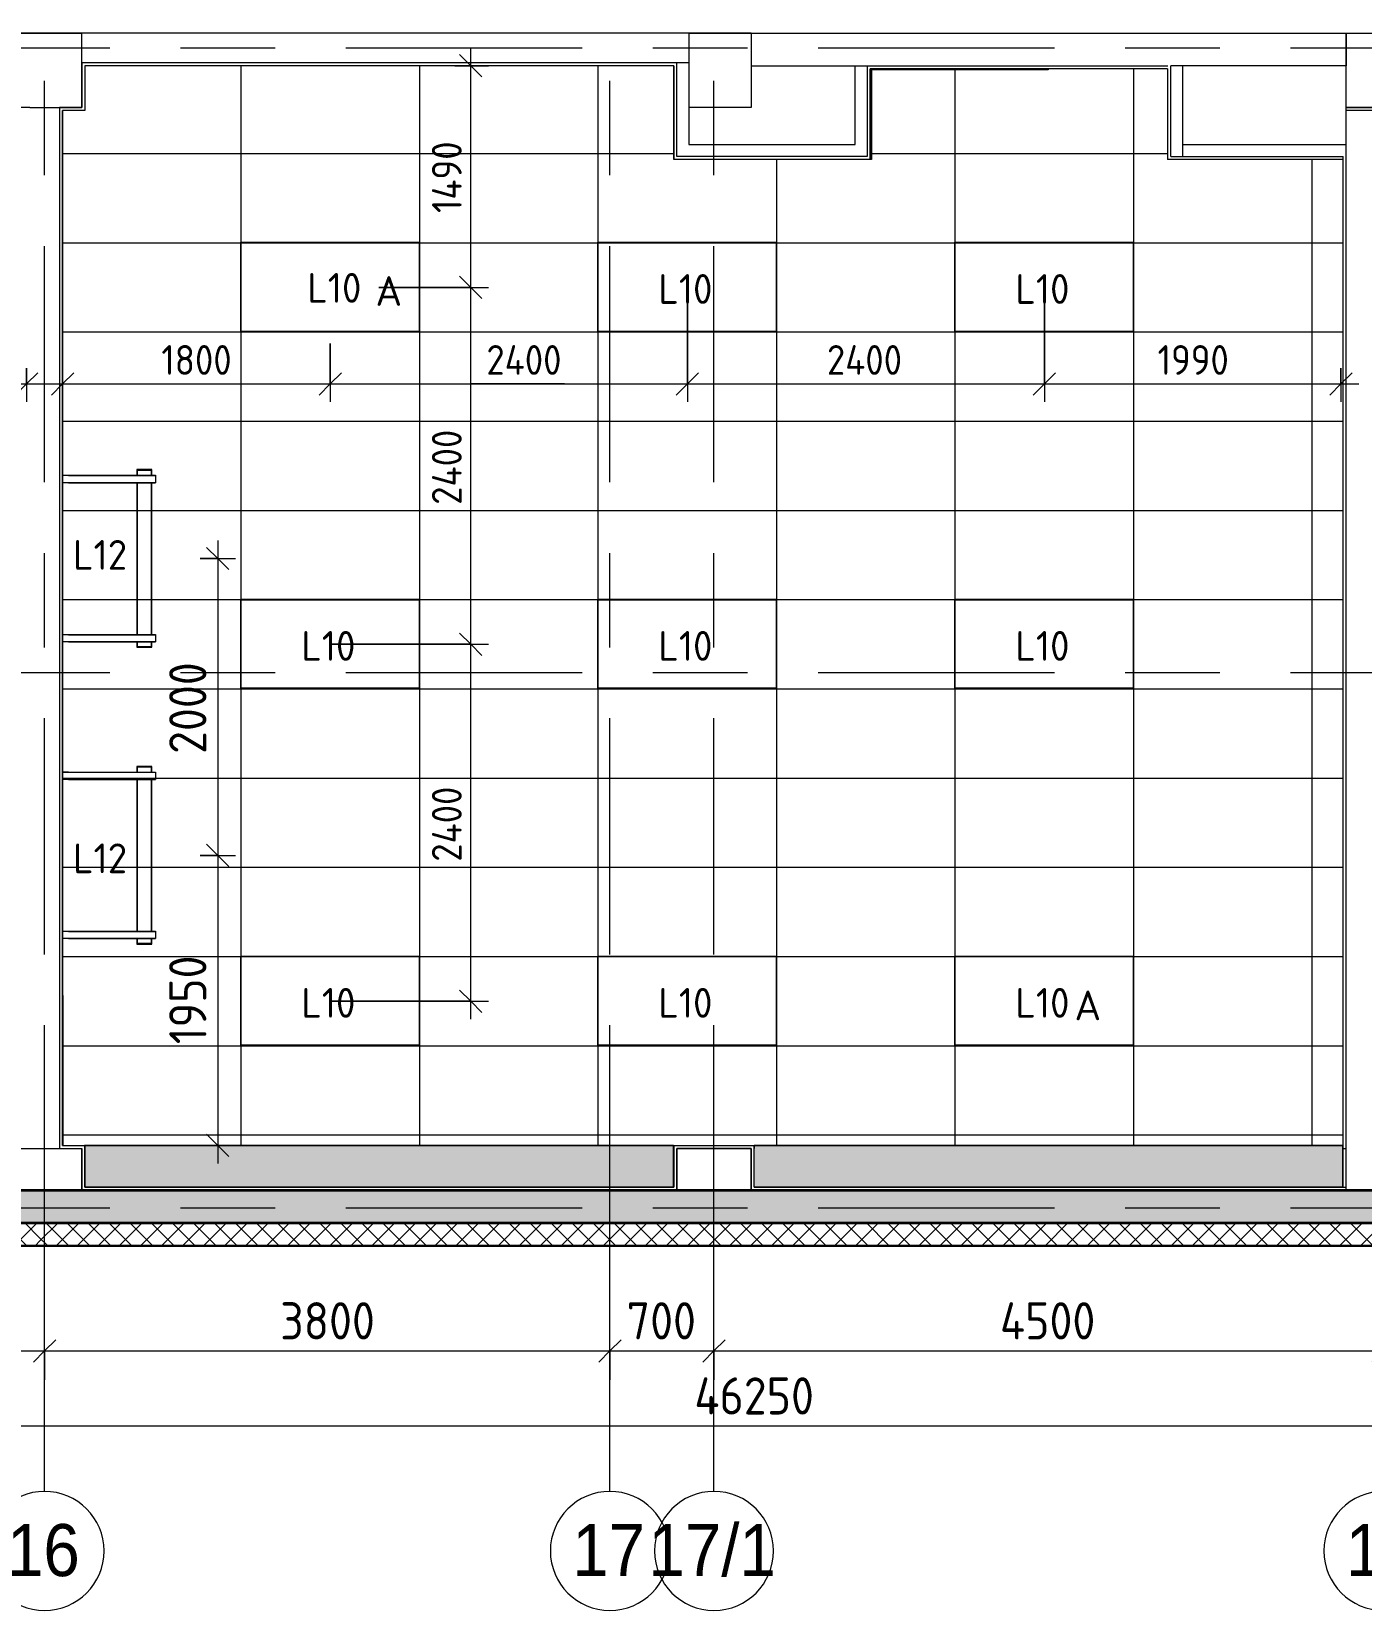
# Model space of a CAD drawing. Header units: millimetres. Extents: x 35224 to 234359, y -8553 to 29000.
# Drawn here: x 56573 to 65512, y -2706 to 7910 of the extents above; entities that cross this region are included whole.
import ezdxf

# ---------------------------------------------------------------- set-up
doc = ezdxf.new("R2010")
doc.units = ezdxf.units.MM
doc.linetypes.add('Осевая', pattern=[3175, 635, -476.25, 1587.5, -476.25])
for name, color, linetype, lineweight in [('A-ANNO-DIMS', 7, 'Continuous', 9), ('A-ANNO-DIMS-100', 7, 'Continuous', 9), ('A-CLNG-PATT', 7, 'Continuous', 9), ('A-WALL', 7, 'Continuous', 9), ('E-LITE-EQPM-IDEN', 7, 'Continuous', 9), ('I-WALL', 7, 'Continuous', 9), ('S-COLS', 7, 'Continuous', 9), ('Оси', 7, 'Continuous', 9), ('Оси-1', 7, 'Continuous', 20), ('Оси-2', 7, 'Осевая', 9)]:
    doc.layers.add(name, color=color, linetype=linetype, lineweight=lineweight)
for name, color, linetype, lineweight, true_color in [('A-ANNO-NOTE', 1, 'Continuous', 9, 0xff0000), ('A-CLNG-1', 7, 'Continuous', 9, 0xc0c0c0), ('A-WALL-3', 7, 'Continuous', 35, 0x3c3c3c), ('A-WALL-FNSH-1', 7, 'Continuous', 13, 0x3c3c3c), ('A-WALL-FNSH-2', 7, 'Continuous', 9, 0x3c3c3c), ('E-LITE-EQPM-1', 1, 'Continuous', 9, 0xff0000), ('G-ANNO-TEXT-1', 1, 'Continuous', 9, 0xff0000)]:
    doc.layers.add(name, color=color, linetype=linetype, lineweight=lineweight, true_color=true_color)
doc.layers.add('A-CLNG-PATT-1', color=7, linetype='Continuous', lineweight=9, transparency=1)
doc.styles.add('Arial', font='arial.ttf', dxfattribs={"width": 0.9, "height": 350})
doc.styles.add('GOST Common', font='GOST_Common.ttf', dxfattribs={"height": 200})
doc.styles.add('ISOCPEUR', font='isocpeur.ttf', dxfattribs={"width": 0.9, "height": 250})
doc.styles.add('ISOCPEUR_1', font='isocpeur.ttf', dxfattribs={"height": 200})
doc.styles.add('ISOCPEUR_2', font='isocpeur.ttf', dxfattribs={"width": 0.9, "height": 200})
doc.dimstyles.new('ISO-2_0_0_9К_Средний_округл2', dxfattribs={"dimscale": 304.8, "dimtxt": 199.196235, "dimasz": 0.492126, "dimexe": 0.393701, "dimexo": 0, "dimgap": 0, "dimtad": 1, "dimdec": 0, "dimrnd": 10, "dimzin": 0, "dimdsep": 46, "dimtxsty": 'ISOCPEUR_2', "dimblk1": 'OBLIQUE', "dimblk2": 'OBLIQUE', "dimsah": 1, "dimcen": 0.09, "dimdle": 0.393701, "dimazin": 0, "dimtfac": 1, "dimtdec": 4, "dimtix": 1, "dimtmove": 0, "dimatfit": 3, "dimfxl": 1, "dimtvp": 1, "dimtolj": 1, "dimtzin": 0, "dimarcsym": 2})
doc.dimstyles.new('ISO-2_0_0_9К_Средний_округл2_1', dxfattribs={"dimscale": 304.8, "dimtxt": 199.196235, "dimasz": 0.492126, "dimexe": 0.393701, "dimexo": 0, "dimgap": 0, "dimtad": 1, "dimdec": 0, "dimrnd": 10, "dimzin": 0, "dimdsep": 46, "dimtxsty": 'ISOCPEUR_2', "dimblk1": 'OBLIQUE', "dimblk2": 'OBLIQUE', "dimsah": 1, "dimcen": 0.09, "dimdle": 0.393701, "dimazin": 0, "dimtfac": 1, "dimtdec": 4, "dimtix": 1, "dimtmove": 1, "dimatfit": 3, "dimfxl": 1, "dimtvp": 1, "dimtolj": 1, "dimtzin": 0, "dimarcsym": 2})
doc.dimstyles.new('ISO-2_5_0_9К_БОЛЬШОЙ', dxfattribs={"dimscale": 304.8, "dimtxt": 248.995294, "dimasz": 0.492126, "dimexe": 0.393701, "dimexo": 0.984252, "dimgap": 0, "dimtad": 1, "dimdec": 0, "dimrnd": 10, "dimzin": 0, "dimdsep": 46, "dimtxsty": 'ISOCPEUR', "dimblk1": 'OBLIQUE', "dimblk2": 'OBLIQUE', "dimsah": 1, "dimcen": 0.09, "dimdle": 0.393701, "dimazin": 0, "dimtfac": 1, "dimtdec": 4, "dimtix": 1, "dimtmove": 0, "dimatfit": 3, "dimfxl": 1, "dimtvp": 1, "dimtolj": 1, "dimtzin": 0, "dimarcsym": 2})
pattern_1 = [(45, (0, 0), (-70.71068, 70.71068), []), (135, (0, 0), (-70.71068, -70.71068), [])]

# ---------------------------------------------------------------- blocks, each defined once
blk = doc.blocks.new('BSC_Колонна _Прямоугольная - 500х500-V1-План расстановки осветительного оборудования 3 этажа в осях 12-23')
at = {"layer": 'S-COLS'}
for p, q in [((-170, 250), (250, 250)), ((250, 250), (250, -250)), ((250, -250), (-170, -250))]:
    blk.add_line(p, q, dxfattribs=at)
blk = doc.blocks.new('BSC_Колонна _Прямоугольная - 500х500-V5-План расстановки осветительного оборудования 3 этажа в осях 12-23')
at = {"layer": 'S-COLS'}
for p, q in [((-250, 250), (250, 250)), ((-250, -30), (-250, 250)), ((250, 250), (250, -30))]:
    blk.add_line(p, q, dxfattribs=at)
blk = doc.blocks.new('BSC_Колонна _Прямоугольная - 500х500-V10-План расстановки осветительного оборудования 3 этажа в осях 12-23')
at = {"layer": 'S-COLS'}
for p, q in [((-250, 250), (250, 250)), ((-250, -250), (-250, 250)), ((250, 30), (250, -250)), ((250, -250), (-250, -250))]:
    blk.add_line(p, q, dxfattribs=at)
blk = doc.blocks.new('BSC_Колонна _Прямоугольная - 500х500-V12-План расстановки осветительного оборудования 3 этажа в осях 12-23')
at = {"layer": 'S-COLS'}
for p, q in [((-250, 250), (-99, 250)), ((-250, -30), (-250, 250)), ((101, 250), (250, 250)), ((250, 250), (250, -30))]:
    blk.add_line(p, q, dxfattribs=at)
blk = doc.blocks.new('BSC_Колонна _Прямоугольная - 500х500-V13-План расстановки осветительного оборудования 3 этажа в осях 12-23')
at = {"layer": 'S-COLS'}
for p, q in [((-250, 250), (250, 250)), ((-250, -250), (-250, 250)), ((250, 50), (250, -250)), ((-99, -250), (-250, -250)), ((250, -250), (101, -250))]:
    blk.add_line(p, q, dxfattribs=at)
blk = doc.blocks.new('E220 IP40 _школа доски 1195-100 IP40 аналог 1-36_ - V1-E0-00270-60000-4001839 _ V2-A0-PR00-00_2_0017_25 _Призма стандарт_-27752235-План расстановки осветительного оборудования 3 этажа в осях 12-23')
at = {"layer": 'E-LITE-EQPM-1'}
for p, q in [((47651, 4931), (47651, 4881)), ((47651, 4931), (47691, 4931)), ((47653, 4883), (47653, 4929)), ((47691, 4929), (47653, 4929)), ((47691, 4931), (48276, 4931)), ((47691, 4929), (47691, 4931)), ((47691, 4929), (48276, 4929)), ((48251, 4969), (48151, 4969)), ((48151, 4969), (48151, 4931)), ((48249, 4966), (48153, 4966)), ((48153, 4966), (48153, 4931)), ((48153, 4931), (48153, 4966)), ((48153, 4966), (48249, 4966)), ((48249, 4931), (48249, 4966)), ((48249, 4966), (48249, 4931)), ((48251, 4931), (48251, 4969)), ((48276, 4931), (48276, 4929)), ((48276, 4929), (48276, 4883)), ((47691, 4881), (47651, 4881)), ((47653, 4883), (47691, 4883)), ((47691, 4883), (48276, 4883)), ((47691, 4881), (47691, 4883)), ((47691, 4881), (48276, 4881)), ((48151, 4881), (48151, 3861)), ((48153, 4881), (48153, 3861)), ((48153, 3861), (48153, 4881)), ((48249, 3861), (48249, 4881)), ((48249, 4881), (48249, 3861)), ((48251, 3861), (48251, 4881)), ((48276, 4883), (48276, 4881)), ((47651, 3861), (47651, 3811)), ((47651, 3861), (47691, 3861)), ((47653, 3813), (47653, 3859)), ((47691, 3859), (47653, 3859)), ((47691, 3861), (48276, 3861)), ((47691, 3859), (47691, 3861)), ((47691, 3859), (48276, 3859)), ((48276, 3861), (48276, 3859)), ((48276, 3859), (48276, 3813)), ((47691, 3811), (47651, 3811)), ((47653, 3813), (47691, 3813)), ((47691, 3813), (48276, 3813)), ((47691, 3811), (47691, 3813)), ((47691, 3811), (48276, 3811)), ((48151, 3811), (48151, 3774)), ((48151, 3774), (48251, 3774)), ((48153, 3811), (48153, 3777)), ((48153, 3777), (48153, 3811)), ((48153, 3777), (48249, 3777)), ((48249, 3777), (48153, 3777)), ((48249, 3777), (48249, 3811)), ((48249, 3811), (48249, 3777)), ((48251, 3774), (48251, 3811)), ((48276, 3813), (48276, 3811))]:
    blk.add_line(p, q, dxfattribs=at)
blk = doc.blocks.new('Ось сетки - D8-29747960-План расстановки осветительного оборудования 3 этажа в осях 12-23')
at = {"layer": 'Оси-1'}
for start, end in [(360, 180), (180, 360)]:
    blk.add_arc((0, 0), 4, start, end, dxfattribs=at)
blk = doc.blocks.new('DIMBLOCK66-План расстановки осветительного оборудования 3 этажа в осях 12-23')
at = {"layer": 'A-ANNO-DIMS-100'}
for p, q in [((38310, -1659), (38310, -1346)), ((84560, -1659), (84560, -1346)), ((38190, -1466), (84680, -1466)), ((38310, -1466), (38310, -1659)), ((84560, -1466), (84560, -1659))]:
    blk.add_line(p, q, dxfattribs=at)
at = {"layer": 'A-ANNO-DIMS-100', "lineweight": 20}
for p, q in [((38310, -1466), (38235, -1541)), ((38310, -1466), (38385, -1391)), ((84560, -1466), (84485, -1541)), ((84560, -1466), (84635, -1391))]:
    blk.add_line(p, q, dxfattribs=at)
at = {"layer": 'A-ANNO-DIMS-100', "color": 0, "insert": (61028, -1139), "char_height": 250, "width": 976.83, "attachment_point": 1, "line_spacing_factor": 1.149209, "style": 'ISOCPEUR'}
blk.add_mtext('46250', dxfattribs=at)
blk = doc.blocks.new('_Oblique')
at = {"color": 0, "linetype": 'ByBlock', "lineweight": -2}
blk.add_line((-0.5, -0.5), (0.5, 0.5), dxfattribs=at)
blk = doc.blocks.new('DIMBLOCK74-План расстановки осветительного оборудования 3 этажа в осях 12-23')
at = {"layer": 'A-ANNO-DIMS-100'}
for p, q in [((54460, -1155), (54460, -841)), ((56660, -1155), (56660, -841)), ((54460, -961), (56660, -961)), ((54460, -961), (54460, -1155)), ((56660, -961), (56660, -1155))]:
    blk.add_line(p, q, dxfattribs=at)
at = {"layer": 'A-ANNO-DIMS-100', "lineweight": 20}
for p, q in [((54460, -961), (54535, -886)), ((56660, -961), (56735, -886)), ((54460, -961), (54385, -1036)), ((56660, -961), (56585, -1036))]:
    blk.add_line(p, q, dxfattribs=at)
at = {"layer": 'A-ANNO-DIMS-100', "color": 0, "insert": (55244, -634), "char_height": 250, "width": 758.48, "attachment_point": 1, "line_spacing_factor": 1.149209, "style": 'ISOCPEUR'}
blk.add_mtext('2200', dxfattribs=at)
blk = doc.blocks.new('DIMBLOCK75-План расстановки осветительного оборудования 3 этажа в осях 12-23')
at = {"layer": 'A-ANNO-DIMS-100'}
for p, q in [((56660, -1155), (56660, -841)), ((60460, -1155), (60460, -841)), ((56660, -961), (60460, -961)), ((56660, -961), (56660, -1155)), ((60460, -961), (60460, -1155))]:
    blk.add_line(p, q, dxfattribs=at)
at = {"layer": 'A-ANNO-DIMS-100', "lineweight": 20}
for p, q in [((56660, -961), (56735, -886)), ((60460, -961), (60535, -886)), ((56660, -961), (56585, -1036)), ((60460, -961), (60385, -1036))]:
    blk.add_line(p, q, dxfattribs=at)
at = {"layer": 'A-ANNO-DIMS-100', "color": 0, "insert": (58244, -634), "char_height": 250, "width": 758.48, "attachment_point": 1, "line_spacing_factor": 1.149209, "style": 'ISOCPEUR'}
blk.add_mtext('3800', dxfattribs=at)
blk = doc.blocks.new('DIMBLOCK76-План расстановки осветительного оборудования 3 этажа в осях 12-23')
at = {"layer": 'A-ANNO-DIMS-100'}
for p, q in [((60460, -1155), (60460, -841)), ((61160, -1155), (61160, -841)), ((60460, -961), (61160, -961)), ((60460, -961), (60460, -1155)), ((61160, -961), (61160, -1155))]:
    blk.add_line(p, q, dxfattribs=at)
at = {"layer": 'A-ANNO-DIMS-100', "lineweight": 20}
for p, q in [((60460, -961), (60535, -886)), ((61160, -961), (61235, -886)), ((60460, -961), (60385, -1036)), ((61160, -961), (61085, -1036))]:
    blk.add_line(p, q, dxfattribs=at)
at = {"layer": 'A-ANNO-DIMS-100', "color": 0, "insert": (60573, -634), "char_height": 250, "width": 568.86, "attachment_point": 1, "line_spacing_factor": 1.149209, "style": 'ISOCPEUR'}
blk.add_mtext('700', dxfattribs=at)
blk = doc.blocks.new('DIMBLOCK77-План расстановки осветительного оборудования 3 этажа в осях 12-23')
at = {"layer": 'A-ANNO-DIMS-100'}
for p, q in [((61160, -1155), (61160, -841)), ((65660, -1155), (65660, -841)), ((61160, -961), (65660, -961)), ((61160, -961), (61160, -1155)), ((65660, -961), (65660, -1155))]:
    blk.add_line(p, q, dxfattribs=at)
at = {"layer": 'A-ANNO-DIMS-100', "lineweight": 20}
for p, q in [((61160, -961), (61235, -886)), ((65660, -961), (65735, -886)), ((61160, -961), (61085, -1036)), ((65660, -961), (65585, -1036))]:
    blk.add_line(p, q, dxfattribs=at)
at = {"layer": 'A-ANNO-DIMS-100', "color": 0, "insert": (63082, -634), "char_height": 250, "width": 787.21, "attachment_point": 1, "line_spacing_factor": 1.149209, "style": 'ISOCPEUR'}
blk.add_mtext('4500', dxfattribs=at)
blk = doc.blocks.new('DIMBLOCK87-План расстановки осветительного оборудования 3 этажа в осях 12-23')
at = {"layer": 'A-ANNO-DIMS-100'}
for p, q in [((57824, 4487), (57824, 2371)), ((57706, 4367), (57944, 4367)), ((57824, 4367), (57706, 4367)), ((57706, 2371), (57944, 2371)), ((57824, 2371), (57706, 2371))]:
    blk.add_line(p, q, dxfattribs=at)
at = {"layer": 'A-ANNO-DIMS-100', "lineweight": 20}
for p, q in [((57824, 4367), (57749, 4442)), ((57824, 4367), (57899, 4292)), ((57824, 2371), (57749, 2446)), ((57824, 2371), (57899, 2296))]:
    blk.add_line(p, q, dxfattribs=at)
at = {"layer": 'A-ANNO-DIMS-100', "color": 0, "insert": (57498, 3053), "char_height": 250, "width": 758.48, "attachment_point": 1, "rotation": 90, "line_spacing_factor": 1.149209, "style": 'ISOCPEUR'}
blk.add_mtext('2000', dxfattribs=at)
blk = doc.blocks.new('DIMBLOCK88-План расстановки осветительного оборудования 3 этажа в осях 12-23')
at = {"layer": 'A-ANNO-DIMS-100', "lineweight": 20}
for p, q in [((57824, 2371), (57749, 2446)), ((57824, 2371), (57899, 2296)), ((57824, 420), (57749, 495)), ((57824, 420), (57899, 345))]:
    blk.add_line(p, q, dxfattribs=at)
at = {"layer": 'A-ANNO-DIMS-100'}
for p, q in [((57706, 2371), (57944, 2371)), ((57824, 2371), (57706, 2371)), ((57824, 2371), (57824, 300)), ((57266, 420), (57944, 420)), ((57824, 420), (57266, 420))]:
    blk.add_line(p, q, dxfattribs=at)
at = {"layer": 'A-ANNO-DIMS-100', "color": 0, "insert": (57498, 1101), "char_height": 250, "width": 706.76, "attachment_point": 1, "rotation": 90, "line_spacing_factor": 1.149209, "style": 'ISOCPEUR'}
blk.add_mtext('1950', dxfattribs=at)
blk = doc.blocks.new('DIMBLOCK102-План расстановки осветительного оборудования 3 этажа в осях 12-23')
at = {"layer": 'A-ANNO-DIMS-100'}
for p, q in [((54249, 5804), (54249, 5421)), ((54249, 5541), (54249, 5804)), ((56539, 5647), (56539, 5421)), ((56539, 5541), (56539, 5647)), ((54249, 5541), (56659, 5541))]:
    blk.add_line(p, q, dxfattribs=at)
at = {"layer": 'A-ANNO-DIMS-100', "lineweight": 20}
for p, q in [((54249, 5541), (54174, 5466)), ((54249, 5541), (54324, 5616)), ((56539, 5541), (56464, 5466)), ((56539, 5541), (56614, 5616))]:
    blk.add_line(p, q, dxfattribs=at)
at = {"layer": 'A-ANNO-DIMS-100', "color": 0, "insert": (55141, 5802), "char_height": 200, "width": 606.78, "attachment_point": 1, "line_spacing_factor": 1.149209, "style": 'ISOCPEUR_2'}
blk.add_mtext('2290', dxfattribs=at)
blk = doc.blocks.new('DIMBLOCK107-План расстановки осветительного оборудования 3 этажа в осях 12-23')
at = {"layer": 'A-ANNO-DIMS-100', "lineweight": 20}
for p, q in [((59525, 3790), (59450, 3865)), ((59525, 3790), (59600, 3715)), ((59525, 1390), (59450, 1465)), ((59525, 1390), (59600, 1315))]:
    blk.add_line(p, q, dxfattribs=at)
at = {"layer": 'A-ANNO-DIMS-100'}
for p, q in [((58581, 3790), (59645, 3790)), ((59525, 3790), (58581, 3790)), ((59525, 1270), (59525, 3790)), ((58581, 1390), (59645, 1390)), ((59525, 1390), (58581, 1390))]:
    blk.add_line(p, q, dxfattribs=at)
at = {"layer": 'A-ANNO-DIMS-100', "color": 0, "insert": (59264, 2328), "char_height": 200, "width": 629.77, "attachment_point": 1, "rotation": 90, "line_spacing_factor": 1.149209, "style": 'ISOCPEUR_2'}
blk.add_mtext('2400', dxfattribs=at)
blk = doc.blocks.new('DIMBLOCK108-План расстановки осветительного оборудования 3 этажа в осях 12-23')
at = {"layer": 'A-ANNO-DIMS-100', "lineweight": 20}
for p, q in [((59525, 6190), (59450, 6265)), ((59525, 6190), (59600, 6115)), ((59525, 3790), (59450, 3865)), ((59525, 3790), (59600, 3715))]:
    blk.add_line(p, q, dxfattribs=at)
at = {"layer": 'A-ANNO-DIMS-100'}
for p, q in [((58906, 6190), (59645, 6190)), ((59525, 6190), (58906, 6190)), ((59525, 3790), (59525, 6190)), ((58581, 3790), (59645, 3790)), ((59525, 3790), (58581, 3790))]:
    blk.add_line(p, q, dxfattribs=at)
at = {"layer": 'A-ANNO-DIMS-100', "color": 0, "insert": (59264, 4728), "char_height": 200, "width": 629.77, "attachment_point": 1, "rotation": 90, "line_spacing_factor": 1.149209, "style": 'ISOCPEUR_2'}
blk.add_mtext('2400', dxfattribs=at)
blk = doc.blocks.new('DIMBLOCK109-План расстановки осветительного оборудования 3 этажа в осях 12-23')
at = {"layer": 'A-ANNO-DIMS-100', "lineweight": 20}
for p, q in [((59525, 7680), (59450, 7755)), ((59525, 7680), (59600, 7605)), ((59525, 6190), (59450, 6265)), ((59525, 6190), (59600, 6115))]:
    blk.add_line(p, q, dxfattribs=at)
at = {"layer": 'A-ANNO-DIMS-100'}
for p, q in [((59525, 6190), (59525, 7800)), ((59419, 7680), (59645, 7680)), ((59525, 7680), (59419, 7680)), ((58906, 6190), (59645, 6190)), ((59525, 6190), (58906, 6190))]:
    blk.add_line(p, q, dxfattribs=at)
at = {"layer": 'A-ANNO-DIMS-100', "color": 0, "insert": (59264, 6690), "char_height": 200, "width": 588.4, "attachment_point": 1, "rotation": 90, "line_spacing_factor": 1.149209, "style": 'ISOCPEUR_2'}
blk.add_mtext('1490', dxfattribs=at)
blk = doc.blocks.new('DIMBLOCK110-План расстановки осветительного оборудования 3 этажа в осях 12-23')
at = {"layer": 'A-ANNO-DIMS-100'}
for p, q in [((58581, 5812), (58581, 5421)), ((58581, 5541), (58581, 5812)), ((56781, 5647), (56781, 5421)), ((56781, 5541), (56781, 5647)), ((56661, 5541), (58581, 5541))]:
    blk.add_line(p, q, dxfattribs=at)
at = {"layer": 'A-ANNO-DIMS-100', "lineweight": 20}
for p, q in [((56781, 5541), (56706, 5466)), ((56781, 5541), (56856, 5616)), ((58581, 5541), (58506, 5466)), ((58581, 5541), (58656, 5616))]:
    blk.add_line(p, q, dxfattribs=at)
at = {"layer": 'A-ANNO-DIMS-100', "color": 0, "insert": (57445, 5802), "char_height": 200, "width": 565.41, "attachment_point": 1, "line_spacing_factor": 1.149209, "style": 'ISOCPEUR_2'}
blk.add_mtext('1800', dxfattribs=at)
blk = doc.blocks.new('DIMBLOCK111-План расстановки осветительного оборудования 3 этажа в осях 12-23')
at = {"layer": 'A-ANNO-DIMS-100'}
for p, q in [((60981, 6190), (60981, 5421)), ((60981, 5541), (60981, 6190)), ((58581, 5812), (58581, 5421)), ((58581, 5541), (58581, 5812)), ((58581, 5541), (60981, 5541)), ((59530, 5541), (59781, 5541)), ((60155, 5541), (59530, 5541))]:
    blk.add_line(p, q, dxfattribs=at)
at = {"layer": 'A-ANNO-DIMS-100', "lineweight": 20}
for p, q in [((58581, 5541), (58506, 5466)), ((58581, 5541), (58656, 5616)), ((60981, 5541), (60906, 5466)), ((60981, 5541), (61056, 5616))]:
    blk.add_line(p, q, dxfattribs=at)
at = {"layer": 'A-ANNO-DIMS-100', "color": 0, "insert": (59630, 5802), "char_height": 200, "width": 629.77, "attachment_point": 1, "line_spacing_factor": 1.149209, "style": 'ISOCPEUR_2'}
blk.add_mtext('2400', dxfattribs=at)
blk = doc.blocks.new('DIMBLOCK112-План расстановки осветительного оборудования 3 этажа в осях 12-23')
at = {"layer": 'A-ANNO-DIMS-100'}
for p, q in [((60981, 6190), (60981, 5421)), ((60981, 5541), (60981, 6190)), ((63381, 6190), (63381, 5421)), ((63381, 5541), (63381, 6190)), ((60981, 5541), (63381, 5541))]:
    blk.add_line(p, q, dxfattribs=at)
at = {"layer": 'A-ANNO-DIMS-100', "lineweight": 20}
for p, q in [((60981, 5541), (60906, 5466)), ((60981, 5541), (61056, 5616)), ((63381, 5541), (63306, 5466)), ((63381, 5541), (63456, 5616))]:
    blk.add_line(p, q, dxfattribs=at)
at = {"layer": 'A-ANNO-DIMS-100', "color": 0, "insert": (61919, 5802), "char_height": 200, "width": 629.77, "attachment_point": 1, "line_spacing_factor": 1.149209, "style": 'ISOCPEUR_2'}
blk.add_mtext('2400', dxfattribs=at)
blk = doc.blocks.new('DIMBLOCK113-План расстановки осветительного оборудования 3 этажа в осях 12-23')
at = {"layer": 'A-ANNO-DIMS-100'}
for p, q in [((63381, 6190), (63381, 5421)), ((63381, 5541), (63381, 6190)), ((65374, 5647), (65374, 5421)), ((65374, 5541), (65374, 5647)), ((63381, 5541), (65494, 5541))]:
    blk.add_line(p, q, dxfattribs=at)
at = {"layer": 'A-ANNO-DIMS-100', "lineweight": 20}
for p, q in [((63381, 5541), (63306, 5466)), ((63381, 5541), (63456, 5616)), ((65374, 5541), (65299, 5466)), ((65374, 5541), (65449, 5616))]:
    blk.add_line(p, q, dxfattribs=at)
at = {"layer": 'A-ANNO-DIMS-100', "color": 0, "insert": (64142, 5802), "char_height": 200, "width": 565.41, "attachment_point": 1, "line_spacing_factor": 1.149209, "style": 'ISOCPEUR_2'}
blk.add_mtext('1990', dxfattribs=at)

msp = doc.modelspace()

# ---------------------------------------------------------------- hatches: boundary and pattern name
at = {"layer": 'A-CLNG-PATT'}
h = msp.add_hatch(dxfattribs=at)
h.set_pattern_fill('FP_49', color=256, style=0, pattern_type=2)
h.set_pattern_definition([(180, (57981, 4690), (-7e-14, -600), []), (270, (57981, 4690), (1200, 7e-14), [])])
h.paths.add_polyline_path([(65390, 420), (65390, 7050), (64210, 7050), (64209, 7660), (62210, 7660), (62210, 7050), (60890, 7050), (60889, 7680), (56930, 7680), (56930, 7380), (56780.7, 7380), (56780.7, 420), (65224.5, 420)])
h.paths.add_polyline_path([(62778.6, 1094.1), (62778.6, 1694.1), (63978.6, 1694.1), (63978.6, 1094.1), (63043.8, 1094.1)])
h.paths.add_polyline_path([(60378.6, 1094.1), (60378.6, 1694.1), (61578.6, 1694.1), (61578.6, 1094.1)])
h.paths.add_polyline_path([(59178.6, 1094.1), (57978.6, 1094.1), (57978.6, 1694.1), (59178.6, 1694.1), (59178.6, 1455.2)])
h.paths.add_polyline_path([(62778.6, 3494.1), (62778.6, 4094.1), (63978.6, 4094.1), (63978.6, 3494.1)])
h.paths.add_polyline_path([(60378.6, 3494.1), (60378.6, 4094.1), (61578.6, 4094.1), (61578.6, 3494.1)])
h.paths.add_polyline_path([(59178.6, 3494.1), (57978.6, 3494.1), (57978.6, 4094.1), (59178.6, 4094.1)])
h.paths.add_polyline_path([(62778.6, 5894.1), (62778.6, 6494.1), (63978.6, 6494.1), (63978.6, 5894.1)])
h.paths.add_polyline_path([(61578.6, 5894.1), (60378.6, 5894.1), (60378.6, 6494.1), (61578.6, 6494.1)])
h.paths.add_polyline_path([(58682.3, 5894.1), (57978.6, 5894.1), (57978.6, 6494.1), (59178.6, 6494.1), (59178.6, 5894.1)])
at = {"layer": 'A-CLNG-PATT-1'}
h = msp.add_hatch(color=256, dxfattribs=at)
h.paths.add_polyline_path([(61430.5, 141), (65387, 141), (65386.1, 421), (61430, 420), (61430, 141)])
h.paths.add_polyline_path([(60136.1, 141), (60888, 141), (60888, 421), (56930, 420), (56930, 141), (58682.3, 141)])
at = {"layer": 'A-WALL'}
h = msp.add_hatch(dxfattribs=at)
h.set_pattern_fill('FP_3', color=256, style=0, pattern_type=2)
h.set_pattern_definition(pattern_1)
h.paths.add_polyline_path([(56501.5, -250), (56627.1, -250), (56627.1, -100), (38742.7, -100), (38742.7, -250), (55774.6, -250)])
h = msp.add_hatch(dxfattribs=at)
h.set_pattern_fill('FP_3', color=256, style=0, pattern_type=2)
h.set_pattern_definition(pattern_1)
h.paths.add_polyline_path([(74674.5, -250), (75700, -250), (75700, -100), (56627.1, -100), (56627.1, -250), (73220.6, -250)])
at = {"layer": 'I-WALL'}
h = msp.add_hatch(dxfattribs=at)
h.set_pattern_fill('FP_1', color=256, style=0, pattern_type=2)
h.set_pattern_definition([(45, (0, 0), (-57.02463, 57.02463), []), (45, (57.025, 0), (-57.02463, 57.02463), [100.806, -20.161, 3.353, -16.808])])
h.paths.add_polyline_path([(74674.5, -100), (75700, -100), (75700, 120), (38742.7, 120), (38742.7, -100), (73220.6, -100)])

# ---------------------------------------------------------------- linework, layer by layer
at = {"layer": 'A-ANNO-NOTE'}
for p, q in [((57981, 5890), (57981, 6490)), ((57981, 6490), (59181, 6490)), ((59181, 6490), (59181, 5890)), ((60381, 5890), (60381, 6490)), ((60381, 6490), (61581, 6490)), ((61581, 6490), (61581, 5890)), ((62781, 5890), (62781, 6490)), ((62781, 6490), (63981, 6490)), ((63981, 6490), (63981, 5890)), ((59181, 5890), (57981, 5890)), ((61581, 5890), (60381, 5890)), ((63981, 5890), (62781, 5890)), ((57981, 3490), (57981, 4090)), ((57981, 4090), (59181, 4090)), ((59181, 4090), (59181, 3490)), ((60381, 3490), (60381, 4090)), ((60381, 4090), (61581, 4090)), ((61581, 4090), (61581, 3490)), ((62781, 3490), (62781, 4090)), ((62781, 4090), (63981, 4090)), ((63981, 4090), (63981, 3490)), ((59181, 3490), (57981, 3490)), ((61581, 3490), (60381, 3490)), ((63981, 3490), (62781, 3490)), ((57981, 1090), (57981, 1690)), ((57981, 1690), (59181, 1690)), ((59181, 1690), (59181, 1090)), ((60381, 1090), (60381, 1690)), ((60381, 1690), (61581, 1690)), ((61581, 1690), (61581, 1090)), ((62781, 1090), (62781, 1690)), ((62781, 1690), (63981, 1690)), ((63981, 1690), (63981, 1090)), ((59181, 1090), (57981, 1090)), ((61581, 1090), (60381, 1090)), ((63981, 1090), (62781, 1090))]:
    msp.add_line(p, q, dxfattribs=at)
at = {"layer": 'A-CLNG-1'}
for p, q in [((57978.6, 5894.1), (57978.6, 6494.1)), ((57978.6, 6494.1), (59178.6, 6494.1)), ((59178.6, 6494.1), (59178.6, 5894.1)), ((60378.6, 5894.1), (60378.6, 6494.1)), ((60378.6, 6494.1), (61578.6, 6494.1)), ((61578.6, 6494.1), (61578.6, 5894.1)), ((62778.6, 5894.1), (62778.6, 6494.1)), ((62778.6, 6494.1), (63978.6, 6494.1)), ((63978.6, 6494.1), (63978.6, 5894.1)), ((59178.6, 5894.1), (57978.6, 5894.1)), ((61578.6, 5894.1), (60378.6, 5894.1)), ((63978.6, 5894.1), (62778.6, 5894.1)), ((57978.6, 3494.1), (57978.6, 4094.1)), ((57978.6, 4094.1), (59178.6, 4094.1)), ((59178.6, 4094.1), (59178.6, 3494.1)), ((60378.6, 3494.1), (60378.6, 4094.1)), ((60378.6, 4094.1), (61578.6, 4094.1)), ((61578.6, 4094.1), (61578.6, 3494.1)), ((62778.6, 3494.1), (62778.6, 4094.1)), ((62778.6, 4094.1), (63978.6, 4094.1)), ((63978.6, 4094.1), (63978.6, 3494.1)), ((59178.6, 3494.1), (57978.6, 3494.1)), ((61578.6, 3494.1), (60378.6, 3494.1)), ((63978.6, 3494.1), (62778.6, 3494.1)), ((57978.6, 1094.1), (57978.6, 1694.1)), ((57978.6, 1694.1), (59178.6, 1694.1)), ((59178.6, 1694.1), (59178.6, 1094.1)), ((60378.6, 1094.1), (60378.6, 1694.1)), ((60378.6, 1694.1), (61578.6, 1694.1)), ((61578.6, 1694.1), (61578.6, 1094.1)), ((62778.6, 1094.1), (62778.6, 1694.1)), ((62778.6, 1694.1), (63978.6, 1694.1)), ((63978.6, 1694.1), (63978.6, 1094.1)), ((59178.6, 1094.1), (57978.6, 1094.1)), ((61578.6, 1094.1), (60378.6, 1094.1)), ((63978.6, 1094.1), (62778.6, 1094.1)), ((60888, 421), (56929, 421)), ((56930, 420), (60890, 420)), ((60888, 141), (60888, 420)), ((65386.1, 421), (61429, 421)), ((61430, 420), (65390, 420)), ((65387, 141), (65387, 420)), ((56929.9, 141), (60888, 141)), ((61429.9, 141), (65387, 141))]:
    msp.add_line(p, q, dxfattribs=at)
at = {"layer": 'A-WALL'}
msp.add_line((38742.7, -250), (75850, -250), dxfattribs=at)
at = {"layer": 'A-WALL-3'}
for p, q in [((38742.7, 120), (75700, 120)), ((38742.7, -100), (75700, -100))]:
    msp.add_line(p, q, dxfattribs=at)
at = {"layer": 'A-WALL-FNSH-1'}
msp.add_line((38742.7, -253), (75853, -253), dxfattribs=at)
at = {"layer": 'A-WALL-FNSH-2'}
msp.add_line((38742.7, -258), (75858, -258), dxfattribs=at)
at = {"layer": 'I-WALL'}
for p, q in [((61410, 7900), (38910, 7900)), ((56910, 7400), (56910, 7900)), ((60990, 7900), (60990, 7150)), ((61410, 7900), (71860, 7900)), ((61410, 7900), (61410, 7680)), ((65410, 7900), (65410, 7680)), ((60990, 7700), (56910, 7700)), ((56930, 7680), (56930, 7380)), ((60889, 7680), (56930, 7680)), ((57970, 7679), (56931, 7679)), ((56931, 7679), (56931, 7379)), ((57970, 7680), (57970, 7679)), ((60470, 7679), (60470, 7680)), ((60889, 7679), (60470, 7679)), ((60889, 7680), (60889, 7049)), ((60890, 7050), (60890, 7680)), ((60910, 7070), (60910, 7700)), ((61410, 7680), (64210, 7680)), ((62110, 7150), (62110, 7680)), ((62190, 7680), (62190, 7070)), ((64209, 7660), (62210, 7660)), ((62210, 7049), (62210, 7660)), ((64209, 7659), (62210, 7659)), ((62211, 7659), (62211, 7049)), ((63406.2, 7652), (62218, 7652)), ((62218, 7652), (62218, 7049)), ((62910, 7659), (62910, 7660)), ((63406.2, 7659), (63406.2, 7652)), ((64110, 7659), (64110, 7660)), ((64209, 7660), (64209, 7049)), ((64210, 7050), (64210, 7660)), ((64230, 7070), (64230, 7680)), ((65410, 7680), (64230, 7680)), ((64310, 7680), (64310, 7070)), ((56560.7, 7400), (56910, 7400)), ((56760.7, 7400), (56760.7, 400)), ((56930, 7380), (56780.7, 7380)), ((56780.7, 7380), (56780.7, 420)), ((56931, 7379), (56780.7, 7379)), ((56781.7, 7379), (56781.7, 420)), ((65410, 120), (65410, 7400)), ((65410, 7400), (65910, 7400)), ((65630, 7380), (65410, 7380)), ((60990, 7150), (62110, 7150)), ((64310, 7150), (65410, 7150)), ((62210, 7050), (60889, 7050)), ((62211, 7049), (60889, 7049)), ((62190, 7070), (60910, 7070)), ((62218, 7049), (62211, 7049)), ((65390, 7050), (64209, 7050)), ((65389, 7049), (64209, 7049)), ((64230, 7070), (65390, 7070)), ((65389, 141), (65389, 7049)), ((65390, 140), (65390, 7070)), ((56782.7, 1428.4), (56781.7, 1428.4)), ((56782.7, 1387.7), (56781.7, 1387.7)), ((56782.7, 1428.4), (56782.7, 426.1)), ((56782.7, 1162.3), (56781.7, 1162.3)), ((56782.7, 916.5), (56781.7, 916.5)), ((56782.7, 884.2), (56781.7, 884.2)), ((56782.7, 725.9), (56781.7, 725.9)), ((56782.7, 692.3), (56781.7, 692.3)), ((56782.7, 425.1), (56782.7, 422.1)), ((56410, 400), (56910, 400)), ((56780.7, 420), (56930, 420)), ((56781.7, 421), (56929, 421)), ((56910, 120), (56910, 400)), ((56930, 140), (56930, 420)), ((56930, 400), (56931, 400)), ((56931, 421), (56931, 141.1)), ((60889, 400), (60889, 421)), ((60889, 421), (61429, 421)), ((60889, 400), (60890, 400)), ((60890, 421), (60890, 140)), ((60890, 420), (61430, 420)), ((60910, 400), (60910, 120)), ((61410, 400), (60910, 400)), ((61410, 120), (61410, 400)), ((61430, 140), (61430, 420)), ((61430, 400), (61431, 400)), ((61431, 421), (61431, 400)), ((65390, 400), (65410, 400)), ((56930, 140), (60890, 140)), ((57810, 141), (57810, 140)), ((60888, 141), (60890, 141)), ((61430, 140), (65410, 140)), ((61610, 141), (61610, 140)), ((63710, 141), (63710, 140)), ((64260, 141), (64260, 140)), ((65160, 141), (65160, 140)), ((65387, 141), (65390, 141))]:
    msp.add_line(p, q, dxfattribs=at)
at = {"layer": 'Оси'}
for p, q in [((56660, -1906.3), (56660, 593.7)), ((60460, -1906.3), (60460, 593.7)), ((61160, -1906.3), (61160, 593.7))]:
    msp.add_line(p, q, dxfattribs=at)
at = {"layer": 'Оси-2'}
for p, q in [((56660, 593.7), (56660, 24898.1)), ((60460, 593.7), (60460, 24898.1)), ((61160, 593.7), (61160, 24850)), ((38524.2, 7800), (82250, 7800)), ((38524.2, 3600), (82250, 3600)), ((38524.2, 0), (82250, 0))]:
    msp.add_line(p, q, dxfattribs=at)

# ---------------------------------------------------------------- block references
at = {"layer": 'E-LITE-EQPM-1'}
for p in [(9129.7, -4.3), (9130, -1999.7)]:
    msp.add_blockref('E220 IP40 _школа доски 1195-100 IP40 аналог 1-36_ - V1-E0-00270-60000-4001839 _ V2-A0-PR00-00_2_0017_25 _Призма стандарт_-27752235-План расстановки осветительного оборудования 3 этажа в осях 12-23', p, dxfattribs=at)
at = {"layer": 'S-COLS'}
for name, p in [('BSC_Колонна _Прямоугольная - 500х500-V13-План расстановки осветительного оборудования 3 этажа в осях 12-23', (56660, 7650)), ('BSC_Колонна _Прямоугольная - 500х500-V1-План расстановки осветительного оборудования 3 этажа в осях 12-23', (61160, 7650)), ('BSC_Колонна _Прямоугольная - 500х500-V10-План расстановки осветительного оборудования 3 этажа в осях 12-23', (65660, 7650)), ('BSC_Колонна _Прямоугольная - 500х500-V12-План расстановки осветительного оборудования 3 этажа в осях 12-23', (56660, 150)), ('BSC_Колонна _Прямоугольная - 500х500-V5-План расстановки осветительного оборудования 3 этажа в осях 12-23', (61160, 150))]:
    msp.add_blockref(name, p, dxfattribs=at)
at = {"layer": 'Оси-1', "xscale": 99.99999999999993, "yscale": 99.99999999999993, "zscale": 99.99999999999993}
for p in [(56660, -2306.3), (60460, -2306.3), (61160, -2306.3), (65660, -2306.3)]:
    msp.add_blockref('Ось сетки - D8-29747960-План расстановки осветительного оборудования 3 этажа в осях 12-23', p, dxfattribs=at)

# ---------------------------------------------------------------- texts
at = {"layer": 'E-LITE-EQPM-IDEN', "char_height": 200, "width": 472.996, "attachment_point": 1, "style": 'GOST Common'}
for s, insert in [('L10', (58426.4, 6286.9)), ('L10', (60786.4, 6279.3)), ('L10', (63186.4, 6279.3)), ('L12', (56852, 4491.3)), ('L10', (58386.4, 3879.3)), ('L10', (60786.4, 3879.3)), ('L10', (63186.4, 3879.3)), ('L12', (56852, 2450.8)), ('L10', (58386.4, 1479.3)), ('L10', (60786.4, 1479.3)), ('L10', (63186.4, 1479.3))]:
    msp.add_mtext(s, dxfattribs=dict(at, insert=insert))
at = {"layer": 'G-ANNO-TEXT-1', "char_height": 200, "width": 224.472, "attachment_point": 1, "style": 'ISOCPEUR_1'}
for insert in [(58884.2, 6265.7), (63583, 1462)]:
    msp.add_mtext('\\fISOCPEUR|b0|i0|c204|p34|;А', dxfattribs=dict(at, insert=insert))
at = {"layer": 'Оси', "char_height": 350, "attachment_point": 1, "style": 'Arial'}
for s, insert, width in [('16', (56407.4, -2125.6), 606.076), ('17/1', (60719.7, -2125.6), 1060.633), ('18', (65407.4, -2125.6), 606.076), ('17', (60207.4, -2125.6), 606.076)]:
    msp.add_mtext(s, dxfattribs=dict(at, insert=insert, width=width))

# ---------------------------------------------------------------- dimensions: what is measured, and where the dimension line sits
at = {"layer": 'A-ANNO-DIMS'}
for base, p1, p2, dimstyle, override, picture, middle in [((59525.1, 7680), (58906.4, 6190), (59419.1, 7680), 'ISO-2_0_0_9К_Средний_округл2', {"dimpost": '<>', "dimfxl": 1575.768709}, 'DIMBLOCK109-План расстановки осветительного оборудования 3 этажа в осях 12-23', (59425.1, 6935)), ((59525.1, 6190), (58581, 3790), (58906.4, 6190), 'ISO-2_0_0_9К_Средний_округл2', {"dimpost": '<>', "dimfxl": 2421.956536}, 'DIMBLOCK108-План расстановки осветительного оборудования 3 этажа в осях 12-23', (59425.1, 4990)), ((57824.4, 2371.3), (57405.7, 4366.7), (57406, 2371.3), 'ISO-2_5_0_9К_БОЛЬШОЙ', {"dimpost": '<>', "dimfxl": 1995.363407}, 'DIMBLOCK87-План расстановки осветительного оборудования 3 этажа в осях 12-23', (57699.4, 3369)), ((59525.1, 3790), (58581, 1390), (58581, 3790), 'ISO-2_0_0_9К_Средний_округл2', {"dimpost": '<>', "dimfxl": 2400}, 'DIMBLOCK107-План расстановки осветительного оборудования 3 этажа в осях 12-23', (59425.1, 2590)), ((57824.4, 420), (57406, 2371.3), (56966.1, 420), 'ISO-2_5_0_9К_БОЛЬШОЙ', {"dimpost": '<>', "dimfxl": 2000.316746}, 'DIMBLOCK88-План расстановки осветительного оборудования 3 этажа в осях 12-23', (57699.4, 1395.7))]:
    dim = msp.add_linear_dim(base=base, p1=p1, p2=p2, angle=90, dimstyle=dimstyle, override=override, dxfattribs=at)
    dim.commit()
    dim.dimension.update_dxf_attribs({"geometry": picture, "text_midpoint": middle})
dim = msp.add_linear_dim(base=(60981, 5540.6), p1=(58581, 5811.7), p2=(60981, 6190), dimstyle='ISO-2_0_0_9К_Средний_округл2_1', override={"dimpost": '<>', "dimfxl": 2429.631587}, dxfattribs=at)
dim.commit()
dim.dimension.update_dxf_attribs({"geometry": 'DIMBLOCK111-План расстановки осветительного оборудования 3 этажа в осях 12-23', "text_midpoint": (59944.9, 5668.6), "dimtype": 160})
for base, p1, p2, dimstyle, override, picture, middle in [((63381, 5540.6), (60981, 6190), (63381, 6190), 'ISO-2_0_0_9К_Средний_округл2', {"dimpost": '<>', "dimfxl": 2400}, 'DIMBLOCK112-План расстановки осветительного оборудования 3 этажа в осях 12-23', (62181, 5640.6)), ((65374, 5540.6), (63381, 6190), (65374, 5646.7), 'ISO-2_0_0_9К_Средний_округл2', {"dimpost": '<>', "dimfxl": 2065.740336}, 'DIMBLOCK113-План расстановки осветительного оборудования 3 этажа в осях 12-23', (64377.5, 5640.6)), ((56539, 5540.6), (54249, 5803.7), (56539, 5646.7), 'ISO-2_0_0_9К_Средний_округл2', {"dimpost": '<>', "dimfxl": 2295.378396}, 'DIMBLOCK102-План расстановки осветительного оборудования 3 этажа в осях 12-23', (55394, 5640.6)), ((58581, 5540.6), (56781, 5646.7), (58581, 5811.7), 'ISO-2_0_0_9К_Средний_округл2', {"dimpost": '<>', "dimfxl": 1807.536829}, 'DIMBLOCK110-План расстановки осветительного оборудования 3 этажа в осях 12-23', (57681, 5640.6)), ((56660, -960.7), (54460, -854.7), (56660, -854.7), 'ISO-2_5_0_9К_БОЛЬШОЙ', {"dimpost": '<>', "dimfxl": 2200}, 'DIMBLOCK74-План расстановки осветительного оборудования 3 этажа в осях 12-23', (55560, -835.7)), ((60460, -960.7), (56660, -854.7), (60460, -854.7), 'ISO-2_5_0_9К_БОЛЬШОЙ', {"dimpost": '<>', "dimfxl": 3800}, 'DIMBLOCK75-План расстановки осветительного оборудования 3 этажа в осях 12-23', (58560, -835.7)), ((61160, -960.7), (60460, -854.7), (61160, -854.7), 'ISO-2_5_0_9К_БОЛЬШОЙ', {"dimpost": '<>', "dimfxl": 700}, 'DIMBLOCK76-План расстановки осветительного оборудования 3 этажа в осях 12-23', (60810, -835.7)), ((65660, -960.7), (61160, -854.7), (65660, -854.7), 'ISO-2_5_0_9К_БОЛЬШОЙ', {"dimpost": '<>', "dimfxl": 4500}, 'DIMBLOCK77-План расстановки осветительного оборудования 3 этажа в осях 12-23', (63410, -835.7)), ((84560, -1465.5), (38310, -1359.4), (84560, -1359.4), 'ISO-2_5_0_9К_БОЛЬШОЙ', {"dimpost": '<>', "dimfxl": 46250}, 'DIMBLOCK66-План расстановки осветительного оборудования 3 этажа в осях 12-23', (61435, -1340.5))]:
    dim = msp.add_linear_dim(base=base, p1=p1, p2=p2, dimstyle=dimstyle, override=override, dxfattribs=at)
    dim.commit()
    dim.dimension.update_dxf_attribs({"geometry": picture, "text_midpoint": middle})

doc.saveas('drawing.dxf')
